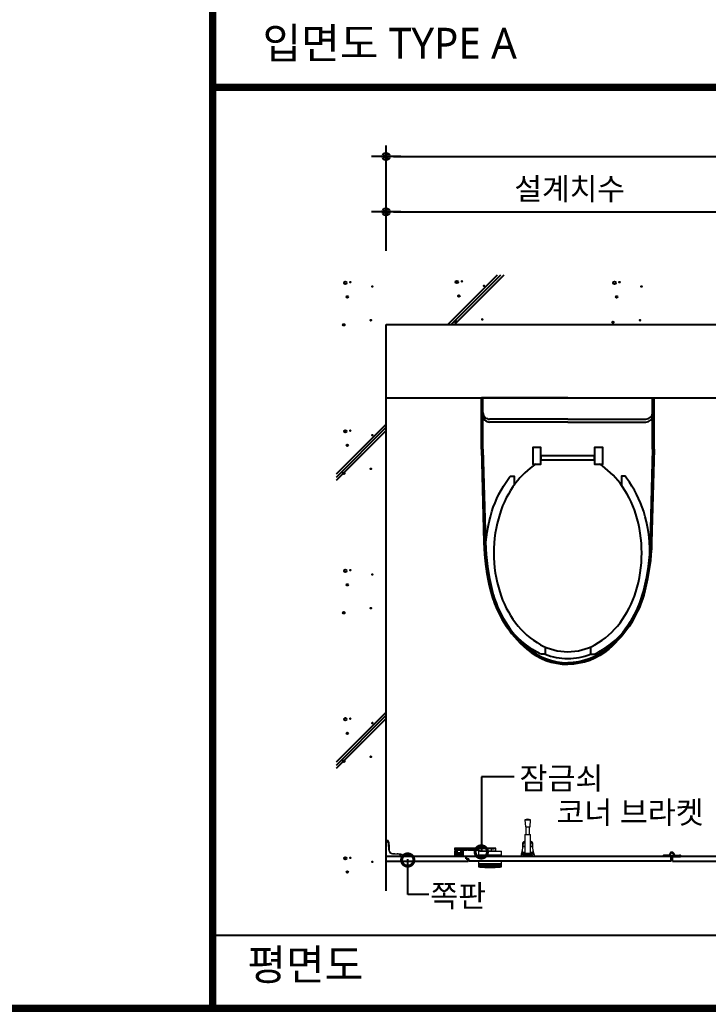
# Model space of a CAD drawing. Extents: x -256 to 8104, y -176 to 5714.
# Drawn here: x 2221 to 3159, y 2764 to 4116 of the extents above; entities that cross this region are included whole.
import ezdxf
from ezdxf.enums import TextEntityAlignment as Align

# ---------------------------------------------------------------- set-up
doc = ezdxf.new("R2010")
doc.units = 0
doc.header["$LTSCALE"] = 30
doc.layers.get('0').update_dxf_attribs({"linetype": 'CONTINUOUS'})
doc.layers.get('DEFPOINTS').update_dxf_attribs({"linetype": 'CONTINUOUS'})
for name, color, linetype in [('0_toilet', 6, 'CONTINUOUS'), ('DIM', 7, 'CONTINUOUS'), ('HAT', 8, 'CONTINUOUS'), ('TIT', 3, 'CONTINUOUS'), ('경첩', 4, 'CONTINUOUS'), ('문자', 3, 'CONTINUOUS'), ('부자재', 4, 'CONTINUOUS'), ('옷걸이', 4, 'CONTINUOUS'), ('잠금쇠(회전형)', 4, 'CONTINUOUS'), ('치수', 1, 'CONTINUOUS'), ('해치', 8, 'CONTINUOUS')]:
    doc.layers.add(name, color=color, linetype=linetype)
doc.styles.add('돋움', font='malgun.ttf')
doc.dimstyles.new('10', dxfattribs={"dimscale": 10, "dimtxt": 3, "dimasz": 1, "dimexe": 1.5, "dimexo": 2, "dimgap": 1, "dimtad": 1, "dimdec": 0, "dimlunit": 6, "dimtxsty": '돋움', "dimblk": 'DIMDOT', "dimcen": -1, "dimdle": 1.5, "dimclrt": 3, "dimazin": 3, "dimtfac": 1, "dimtdec": 0, "dimtix": 1, "dimtmove": 2, "dimatfit": 3, "dimldrblk": 'DIMDOT', "dimarcsym": 0})

# ---------------------------------------------------------------- blocks, each defined once
blk = doc.blocks.new('_DOTSMALL')
at = {"color": 0, "linetype": 'ByBlock', "const_width": 0.5}
blk.add_lwpolyline([(-0.0625, 0, 1), (0.0625, 0, 1)], format="xyb", close=True, dxfattribs=at)
blk = doc.blocks.new('A$C63EC304E')
at = {"layer": '치수', "color": 1, "xscale": 2.5, "yscale": 2.5, "zscale": 2.5, "rotation": 234.3098741996962}
blk.add_blockref('_DOTSMALL', (0.31, 0.31), dxfattribs=at)
blk = doc.blocks.new('A$C2BC9653E')
at = {"layer": '치수', "xscale": 0.3333333333333333, "yscale": 0.3333333333333333, "zscale": 0.3333333333333333}
blk.add_blockref('A$C63EC304E', (0, 0), dxfattribs=at)
blk = doc.blocks.new('A$C7FC71301')
at = {"layer": '치수', "rotation": 180}
blk.add_blockref('A$C2BC9653E', (0.208, 0.208), dxfattribs=at)
blk = doc.blocks.new('A$C4A20372B')
at = {"layer": '치수'}
blk.add_blockref('A$C7FC71301', (0, 0), dxfattribs=at)
blk = doc.blocks.new('A$C566469F5')
at = {"layer": '치수'}
blk.add_blockref('A$C4A20372B', (0, 0), dxfattribs=at)
blk = doc.blocks.new('A$C7E317CD4')
at = {"layer": '해치', "xscale": 2, "yscale": 2, "zscale": 2}
blk.add_blockref('A$C566469F5', (0, 0), dxfattribs=at)
blk = doc.blocks.new('A$C601D7F27')
at = {"layer": '치수'}
blk.add_blockref('A$C7E317CD4', (0, 0), dxfattribs=at)
blk = doc.blocks.new('A$C38802C08')
at = {"layer": '치수'}
blk.add_blockref('A$C601D7F27', (0, 0), dxfattribs=at)
blk = doc.blocks.new('DIMDOT')
at = {"linetype": 'Continuous'}
blk.add_line((-2, 0), (2, 0), dxfattribs=at)
for radius in [0.5, 0.25]:
    blk.add_circle((0, 0), radius, dxfattribs=at)
blk = doc.blocks.new('*D779')
at = {"layer": 'DEFPOINTS', "color": 0}
for p in [(88946.5, 2366.3), (87446.5, 2217.8), (88946.5, 2217.8)]:
    blk.add_point(p, dxfattribs=at)
at = {"layer": 'DIM', "color": 0, "lineweight": -2, "ltscale": 10}
for p, q in [((87446.5, 2237.8), (87446.5, 2381.3)), ((88946.5, 2237.8), (88946.5, 2381.3)), ((87456.5, 2366.3), (88936.5, 2366.3))]:
    blk.add_line(p, q, dxfattribs=at)
at = {"layer": 'DIM', "color": 0, "lineweight": -2, "xscale": 10, "yscale": 10, "zscale": 10, "rotation": 180}
blk.add_blockref('DIMDOT', (87446.5, 2366.3), dxfattribs=at)
at = {"layer": 'DIM', "color": 0, "lineweight": -2, "xscale": 10, "yscale": 10, "zscale": 10}
blk.add_blockref('DIMDOT', (88946.5, 2366.3), dxfattribs=at)
at = {"layer": 'DIM', "color": 3, "insert": (88196.5, 2395.9), "char_height": 30, "attachment_point": 5, "style": '돋움'}
blk.add_mtext('설계치수', dxfattribs=at)
blk = doc.blocks.new('*D781')
at = {"layer": 'DEFPOINTS', "color": 0}
for p in [(87946.5, 2290.9), (87446.5, 2217.8), (87946.5, 2217.8)]:
    blk.add_point(p, dxfattribs=at)
at = {"layer": 'DIM', "color": 0, "lineweight": -2, "ltscale": 10}
for p, q in [((87446.5, 2237.8), (87446.5, 2305.9)), ((87946.5, 2237.8), (87946.5, 2305.9)), ((87456.5, 2290.9), (87936.5, 2290.9))]:
    blk.add_line(p, q, dxfattribs=at)
at = {"layer": 'DIM', "color": 0, "lineweight": -2, "xscale": 10, "yscale": 10, "zscale": 10, "rotation": 180}
blk.add_blockref('DIMDOT', (87446.5, 2290.9), dxfattribs=at)
at = {"layer": 'DIM', "color": 0, "lineweight": -2, "xscale": 10, "yscale": 10, "zscale": 10}
blk.add_blockref('DIMDOT', (87946.5, 2290.9), dxfattribs=at)
at = {"layer": 'DIM', "color": 3, "insert": (87696.5, 2320.6), "char_height": 30, "attachment_point": 5, "style": '돋움'}
blk.add_mtext('설계치수', dxfattribs=at)
blk = doc.blocks.new('A$C10E41893')
at = {"layer": '부자재'}
for p, q in [((6.5, 0), (6.5, 196)), ((123.3, 196), (6.5, 196)), ((123.3, 192.5), (6.5, 192.5)), ((54.8, 0), (54.8, 177.5)), ((61.4, 0), (61.4, 177.5)), ((6.5, 0), (6.5, -196)), ((54.8, 0), (54.8, -177.5)), ((61.4, 0), (61.4, -177.5)), ((123.3, -192.5), (6.5, -192.5)), ((123.3, -196), (6.5, -196))]:
    blk.add_line(p, q, dxfattribs=at)
for points in [[(122.7, 196, -0.012538), (123.3, 196), (334.6, 190.3, -0.055395), (444.7, 175.1, -0.154276), (576.9, 93.3, -0.179504), (611.5, 0, -0.179504)], [(122.8, 192.5, -0.012538), (123.2, 192.5), (334.5, 186.8, -0.055395), (443.8, 171.7, -0.154276), (574.3, 91, -0.179504), (608, 0, -0.179504)], [(572, 51.4), (588.8, 51.4), (588.8, 59.6, 0.021185), (583.3, 70.7, 0.106084), (528.4, 133.7, 0.085733), (452.6, 172.4, 0.075373), (358.7, 186.6, 0.075373), (264.8, 172.4, 0.085733), (189, 133.7, 0.007337), (184.4, 130.1), (184.4, 122), (204.7, 122)], [(156.7, -72, 0.089162), (200.2, -118.7, 0.085733), (270.3, -154.5, 0.075373), (358.7, -167.9, 0.075373), (447.1, -154.5, 0.085733), (517.2, -118.7, 0.106084), (567, -61.6, 0.126931), (582.8, 0, 0.126931), (567, 61.6, 0.106084), (517.2, 118.7, 0.085733), (447.1, 154.5, 0.075373), (358.7, 167.9, 0.075373), (270.3, 154.5, 0.085733), (200.2, 118.7, 0.089162), (156.7, 72)], [(588.8, -51.4, 0.090214), (598.2, 0, 0.090214), (588.8, 51.4, 0.106084)], [(122.7, -196, 0.012538), (123.3, -196), (334.6, -190.3, 0.055395), (444.7, -175.1, 0.154276), (576.9, -93.3, 0.179504), (611.5, 0, 0.179504)], [(122.8, -192.5, 0.012538), (123.2, -192.5), (334.5, -186.8, 0.055395), (443.8, -171.7, 0.154276), (574.3, -91, 0.179504), (608, 0, 0.179504)], [(572, -51.4), (588.8, -51.4), (588.8, -59.6, -0.021185), (583.3, -70.7, -0.106084), (528.4, -133.7, -0.085733), (452.6, -172.4, -0.075373), (358.7, -186.6, -0.075373), (264.8, -172.4, -0.085733), (189, -133.7, -0.007337), (184.4, -130.1), (184.4, -122), (204.7, -122)]]:
    blk.add_lwpolyline(points, format="xyb", dxfattribs=at)
blk.add_lwpolyline([(138, -60.8), (119.3, -60.8), (119.3, -79.5), (156.7, -79.5), (156.7, -60.8), (138, -60.8), (147.3, -60.8), (147.3, 60.8), (138, 60.8), (156.7, 60.8), (156.7, 79.5), (119.3, 79.5), (119.3, 60.8), (138, 60.8), (138, -60.8), (119.3, -60.8)], dxfattribs=at)
for centre, start, end in [((39.8, 177.5), 0, 90), ((46.4, 177.5), 0, 90), ((39.8, -177.5), 270, 0), ((46.4, -177.5), 270, 0)]:
    blk.add_arc(centre, 15, start, end, dxfattribs=at)
blk = doc.blocks.new('EDGE_29', base_point=(84726.3, -1563.7))
for p, q in [((87446.5, 1365.6), (87446.5, 2137.4)), ((87446.5, 2137.4), (88946.5, 2137.4)), ((87446.5, 2037.4), (88946.5, 2037.4))]:
    blk.add_line(p, q)
at = {"color": 8}
blk.add_line((87210.4, 1305.6), (89173, 1305.6), dxfattribs=at)
at = {"color": 8, "const_width": 10}
for points in [[(87210.4, 1205.6), (87210.4, 3974.7)], [(87210.4, 2460.5), (90558.3, 2460.5)], [(84773.7, 1205.6), (90558.3, 1205.6)]]:
    blk.add_lwpolyline(points, dxfattribs=at)
at = {"layer": '0_toilet'}
for p, q in [((87555.4, 1412.4), (87446.5, 1412.4)), ((87446.5, 1406.4), (87558.4, 1406.4)), ((87555.4, 1409.4), (87555.4, 1412.4)), ((87555.4, 1409.4), (87559.1, 1409.4)), ((87835, 1412.4), (87556.1, 1412.4)), ((87556.1, 1409.4), (87556.1, 1412.4)), ((87558.4, 1406.4), (87558.4, 1409.4)), ((87559.1, 1406.4), (87559.1, 1409.4)), ((87835, 1406.4), (87559.1, 1406.4)), ((87835, 1406.4), (87835, 1412.4)), ((88060.4, 1412.4), (87836.5, 1412.4)), ((87836.5, 1406.4), (87836.5, 1412.4)), ((87836.5, 1406.4), (88063.4, 1406.4))]:
    blk.add_line(p, q, dxfattribs=at)
at = {"layer": '경첩', "color": 4, "linetype": 'Continuous', "lineweight": 15}
for p, q in [((87446.5, 1434.9), (87447.7, 1434.9)), ((87446.5, 1434.6), (87446.5, 1434.9)), ((87446.5, 1432.5), (87446.5, 1434.6)), ((87447.7, 1434.6), (87446.5, 1434.6)), ((87447.7, 1434.6), (87447.7, 1434.9)), ((87447.8, 1432.5), (87446.5, 1432.5)), ((87446.5, 1432.4), (87447.8, 1432.4)), ((87446.5, 1432.1), (87446.5, 1432.4)), ((87447.8, 1432.1), (87446.5, 1432.1)), ((87446.5, 1432.1), (87446.5, 1413.9)), ((87447.8, 1432.4), (87447.8, 1432.5)), ((87447.8, 1432.4), (87447.8, 1432.1)), ((87449.8, 1431.2), (87449.8, 1432.6)), ((87450.3, 1421.1), (87449.9, 1430.1)), ((87450, 1432.6), (87450.1, 1430.1)), ((87450.2, 1432.1), (87450, 1432)), ((87450.3, 1431.5), (87450.1, 1431.3)), ((87450.1, 1430.1), (87450.5, 1421.2)), ((87450.4, 1428.8), (87450.2, 1428.6)), ((87450.5, 1428.2), (87450.2, 1427.9)), ((87450.5, 1427.8), (87450.2, 1427.6)), ((87450.3, 1431.5), (87450.4, 1428.8)), ((87450.5, 1427.2), (87450.3, 1426.9)), ((87450.5, 1426.8), (87450.3, 1426.6)), ((87450.7, 1423.9), (87450.4, 1423.7)), ((87450.7, 1423.9), (87450.4, 1423.7)), ((87450.7, 1423.5), (87450.4, 1423.3)), ((87450.5, 1427.8), (87450.5, 1427.2)), ((87450.5, 1426.8), (87450.7, 1423.9)), ((87450.7, 1423.3), (87450.5, 1423)), ((87450.7, 1422.4), (87450.5, 1422.1)), ((87450.7, 1422.3), (87450.5, 1422)), ((87450.8, 1421.9), (87450.5, 1421.7)), ((87450.8, 1421.8), (87450.5, 1421.6)), ((87450.8, 1420.9), (87450.6, 1420.7)), ((87450.8, 1420.7), (87450.6, 1420.5)), ((87450.7, 1423.9), (87450.7, 1423.5)), ((87450.7, 1423.3), (87450.7, 1422.4)), ((87450.7, 1422.4), (87450.7, 1422.3)), ((87450.7, 1422.3), (87450.8, 1421.9)), ((87450.7, 1420.1), (87450.9, 1420.3)), ((87450.9, 1420.3), (87450.7, 1420.1)), ((87450.8, 1421.9), (87450.8, 1421.8)), ((87450.8, 1421.8), (87450.8, 1421.2)), ((87451.1, 1419.8), (87450.9, 1419.6)), ((87448, 1412.4), (87466.3, 1412.4)), ((87451.2, 1419.4), (87451, 1419.2)), ((87451.4, 1419.2), (87451.2, 1419)), ((87451.6, 1418.7), (87451.4, 1418.5)), ((87451.8, 1418.5), (87451.6, 1418.3)), ((87452.9, 1417.5), (87452.7, 1417.3)), ((87453.1, 1417.3), (87452.9, 1417.2)), ((87453.5, 1417.1), (87453.3, 1416.9)), ((87453.8, 1417), (87453.6, 1416.8)), ((87454.3, 1416.8), (87454.1, 1416.6)), ((87455.3, 1416.7), (87455.6, 1416.6)), ((87455.6, 1416.6), (87455.3, 1416.4)), ((87455.3, 1416.4), (87464.3, 1416)), ((87464.3, 1415.7), (87455.3, 1416.2)), ((87455.6, 1416.6), (87456.9, 1416.6)), ((87456.9, 1416.6), (87456.7, 1416.3)), ((87457.6, 1416.5), (87457.3, 1416.3)), ((87457.9, 1416.5), (87457.7, 1416.3)), ((87458.6, 1416.5), (87458.4, 1416.3)), ((87458.6, 1416.5), (87461.3, 1416.4)), ((87461.3, 1416.4), (87461.1, 1416.1)), ((87462, 1416.3), (87461.7, 1416.1)), ((87462.3, 1416.3), (87462.1, 1416.1)), ((87463, 1416.3), (87462.7, 1416.1)), ((87463, 1416.3), (87466.2, 1416.1)), ((87464.3, 1416), (87466.8, 1415.9)), ((87466.8, 1415.6), (87465.3, 1415.7)), ((87466.3, 1416.1), (87466.1, 1415.9)), ((87466.3, 1416.1), (87466.2, 1416.1)), ((87466.3, 1412.4), (87466.3, 1413.6)), ((87466.5, 1413.6), (87466.3, 1413.6)), ((87466.5, 1412.4), (87466.3, 1412.4)), ((87466.6, 1413.6), (87466.5, 1413.6)), ((87466.5, 1413.6), (87466.5, 1412.4)), ((87466.6, 1412.4), (87466.6, 1413.6)), ((87468.8, 1412.4), (87466.6, 1412.4)), ((87468.8, 1412.4), (87468.8, 1413.5)), ((87468.8, 1413.5), (87469, 1413.5)), ((87469, 1412.4), (87468.8, 1412.4)), ((87469, 1413.5), (87469, 1412.4))]:
    blk.add_line(p, q, dxfattribs=at)
at = {"layer": '경첩', "color": 4, "linetype": 'Continuous', "lineweight": 15, "flags": 128}
for points in [[(87449.8, 1432.6), (87449.8, 1432.6), (87449.9, 1432.6), (87449.9, 1432.6), (87449.9, 1432.6), (87450, 1432.6), (87450, 1432.6), (87450, 1432.6), (87450, 1432.6)], [(87450.1, 1430.1), (87450.1, 1430.1), (87450.1, 1430.1), (87450.1, 1430.1), (87450.1, 1430.1), (87450, 1430.1), (87450, 1430.1), (87449.9, 1430.1), (87449.9, 1430.1)], [(87450.3, 1432.1), (87450.3, 1432.1), (87450.2, 1432.1), (87450.2, 1432.1), (87450.2, 1432.1), (87450.2, 1432.1), (87450.2, 1432.1), (87450.2, 1432.1), (87450.2, 1432.1)], [(87450.3, 1432.1), (87450.3, 1431.9), (87450.3, 1431.8), (87450.3, 1431.7), (87450.3, 1431.5)], [(87450.5, 1421.2), (87450.5, 1421.2), (87450.5, 1421.2), (87450.5, 1421.2), (87450.5, 1421.2), (87450.4, 1421.2), (87450.4, 1421.2), (87450.3, 1421.2), (87450.3, 1421.1)], [(87450.4, 1428.8), (87450.4, 1428.7), (87450.4, 1428.6), (87450.5, 1428.5), (87450.5, 1428.4), (87450.5, 1428.3), (87450.5, 1428.2), (87450.5, 1428.2), (87450.5, 1428.2)], [(87450.7, 1423.9), (87450.7, 1423.9), (87450.7, 1423.9)], [(87450.7, 1423.5), (87450.7, 1423.4), (87450.7, 1423.4), (87450.7, 1423.3)], [(87450.8, 1420.9), (87450.8, 1420.7), (87450.8, 1420.7)], [(87450.9, 1420.3), (87450.9, 1420.3), (87450.9, 1420.3)], [(87455.3, 1416.4), (87455.3, 1416.4), (87455.3, 1416.4), (87455.3, 1416.4), (87455.3, 1416.3), (87455.3, 1416.3), (87455.3, 1416.2), (87455.3, 1416.2), (87455.3, 1416.2)], [(87456.9, 1416.6), (87457, 1416.6), (87457.2, 1416.6), (87457.3, 1416.6), (87457.4, 1416.6), (87457.5, 1416.6), (87457.5, 1416.5), (87457.6, 1416.5), (87457.6, 1416.5)], [(87457.9, 1416.5), (87457.9, 1416.5), (87458, 1416.5), (87458, 1416.5), (87458.1, 1416.5), (87458.2, 1416.5), (87458.3, 1416.5), (87458.5, 1416.5), (87458.6, 1416.5)], [(87461.3, 1416.4), (87461.4, 1416.4), (87461.5, 1416.4), (87461.6, 1416.4), (87461.7, 1416.3), (87461.8, 1416.3), (87461.9, 1416.3), (87461.9, 1416.3), (87462, 1416.3), (87462, 1416.3)], [(87462.3, 1416.3), (87462.3, 1416.3), (87462.4, 1416.3), (87462.4, 1416.3), (87462.5, 1416.3), (87462.6, 1416.3), (87462.7, 1416.3), (87462.9, 1416.3), (87463, 1416.3)], [(87464.3, 1416), (87464.3, 1416), (87464.3, 1416), (87464.3, 1415.9), (87464.3, 1415.9), (87464.3, 1415.9), (87464.3, 1415.8), (87464.3, 1415.8), (87464.3, 1415.7)], [(87466.8, 1415.6), (87466.8, 1415.7), (87466.8, 1415.7), (87466.8, 1415.8), (87466.8, 1415.8), (87466.8, 1415.8), (87466.8, 1415.8), (87466.8, 1415.9), (87466.8, 1415.9)]]:
    blk.add_lwpolyline(points, dxfattribs=at)
at = {"layer": '경첩', "color": 4, "linetype": 'Continuous', "lineweight": 15}
for centre, radius, start, end in [((87447.7, 1432.5), 2.35, 2.6983, 90), ((87447.7, 1432.5), 2.1, 2.6983, 90), ((87447.8, 1430), 2.35, 2.6983, 90), ((87447.8, 1430), 2.1, 2.6983, 90), ((87455.5, 1421.4), 5.25, 182.6983, 267.3017), ((87455.5, 1421.4), 5, 182.6983, 267.3017), ((87455.5, 1421.4), 4.75, 182.6983, 185.9088), ((87455.5, 1421.4), 4.75, 188.6056, 193.1623), ((87455.5, 1421.4), 4.75, 193.2431, 199.766), ((87455.5, 1421.4), 4.75, 199.766, 204.9948), ((87448, 1413.9), 1.5, 180, 270), ((87455.5, 1421.4), 4.75, 208.1736, 214.3849), ((87455.5, 1421.4), 4.75, 214.3855, 217.4388), ((87455.5, 1421.4), 4.75, 217.4392, 235.6151), ((87455.5, 1421.4), 4.75, 235.6142, 238.7009), ((87455.5, 1421.4), 4.75, 238.7002, 245.0052), ((87455.5, 1421.4), 4.75, 248.2494, 255.0002), ((87455.5, 1421.4), 4.75, 255, 267.3017), ((87464.2, 1413.6), 2.35, 0, 87.3017), ((87464.2, 1413.6), 2.1, 0, 87.3017), ((87466.7, 1413.5), 2.35, 0, 87.3017), ((87466.7, 1413.5), 2.1, 0, 87.3017)]:
    blk.add_arc(centre, radius, start, end, dxfattribs=at)
at = {"layer": '부자재'}
for p, q in [((87824.3, 1413.3), (87824.3, 1412.4)), ((87835, 1412.4), (87824.3, 1412.4)), ((87832.1, 1414.5), (87824.9, 1414)), ((87825.6, 1413.5), (87825.6, 1412.4)), ((87835.8, 1412.9), (87835.8, 1412.1)), ((87836, 1412.1), (87835.8, 1412.1)), ((87836, 1412.9), (87836, 1412.1)), ((87836.5, 1412.4), (87847.5, 1412.4)), ((87836.5, 1412.4), (87836.5, 1412.4)), ((87838.8, 1414.5), (87846.9, 1414)), ((87846.2, 1413.5), (87846.2, 1412.4)), ((87847.5, 1413.3), (87847.5, 1412.4))]:
    blk.add_line(p, q, dxfattribs=at)
at = {"layer": '부자재', "color": 1}
blk.add_circle((87835.9, 1415.6), 2.34, dxfattribs=at)
at = {"layer": '부자재'}
for centre, radius, start, end in [((87825, 1413.3), 0.7, 101.7765, 181.6712), ((87826.4, 1413.2), 0.884, 113.4077, 164.5497), ((87832, 1415.8), 1.29, 272.9231, 352.4724), ((87835.9, 1415.6), 2.62, 270, 180), ((87836.3, 1411.3), 1.65, 102.5267, 141.5475), ((87835.6, 1411.3), 1.65, 43.1003, 77.4733), ((87836, 1415.2), 2.86, 280.084, 345.9792), ((87839.8, 1415.8), 1.29, 187.5276, 267.0769), ((87845.4, 1413.2), 0.884, 15.4503, 67.3004), ((87846.8, 1413.3), 0.7, 358.3288, 78.2235)]:
    blk.add_arc(centre, radius, start, end, dxfattribs=at)
at = {"layer": '옷걸이', "lineweight": 15}
for p, q in [((87635.4, 1462.7), (87636.2, 1453.2)), ((87635.4, 1462.7), (87643.4, 1462.7)), ((87642.7, 1453.2), (87643.4, 1462.7)), ((87636.2, 1453.2), (87642.7, 1453.2)), ((87636.9, 1453.2), (87636.9, 1442.4)), ((87641.9, 1442.4), (87641.9, 1453.2)), ((87635.7, 1442.1), (87635.5, 1416.9)), ((87635.6, 1433), (87635.5, 1433)), ((87635.5, 1433), (87635.5, 1432.9)), ((87643.2, 1442.1), (87635.7, 1442.1)), ((87635.9, 1442.4), (87639.4, 1442.4)), ((87639.4, 1442.4), (87642.9, 1442.4)), ((87643.4, 1416.9), (87643.2, 1442.1)), ((87643.4, 1433), (87643.3, 1433)), ((87643.4, 1433), (87643.4, 1432.9)), ((87635.5, 1425.9), (87633.1, 1425.9)), ((87633.2, 1426.7), (87635.5, 1426.7)), ((87635.6, 1432.9), (87635.5, 1432.9)), ((87635.5, 1431.4), (87635.5, 1431)), ((87635.5, 1431.4), (87635.6, 1431.4)), ((87635.6, 1431), (87635.5, 1431)), ((87643.4, 1432.9), (87643.3, 1432.9)), ((87643.3, 1431.4), (87643.3, 1431)), ((87643.3, 1431.4), (87643.3, 1431.4)), ((87643.3, 1431), (87643.3, 1431)), ((87643.3, 1426.7), (87645.7, 1426.7)), ((87645.8, 1425.9), (87643.3, 1425.9)), ((87629.9, 1412.4), (87630.8, 1414.9)), ((87632.3, 1412.4), (87629.9, 1412.4)), ((87630.8, 1414.9), (87630.8, 1415)), ((87630.8, 1414.9), (87630.8, 1414.9)), ((87631.8, 1415.7), (87631.6, 1415.7)), ((87633.2, 1417.8), (87631.7, 1417.8)), ((87633.2, 1417.8), (87631.7, 1417.8)), ((87631.7, 1415.6), (87631.7, 1415.6)), ((87647.1, 1415.6), (87631.7, 1415.6)), ((87633.1, 1414.9), (87632.3, 1412.4)), ((87646.6, 1412.4), (87632.3, 1412.4)), ((87633.1, 1417.2), (87633.2, 1417.8)), ((87633.1, 1414.9), (87633.1, 1415.6)), ((87633.1, 1415.6), (87645.7, 1415.6)), ((87645.7, 1414.9), (87633.1, 1414.9)), ((87644.2, 1416.9), (87634.7, 1416.9)), ((87647.1, 1417.8), (87645.7, 1417.8)), ((87645.7, 1417.8), (87645.7, 1417.2)), ((87647.1, 1417.8), (87645.7, 1417.8)), ((87645.7, 1414.9), (87645.7, 1415.6)), ((87646.6, 1412.4), (87645.7, 1414.9)), ((87648.9, 1412.4), (87646.6, 1412.4)), ((87647.2, 1415.7), (87647.1, 1415.7)), ((87647.1, 1415.6), (87647.1, 1415.6)), ((87647.3, 1415.7), (87647.2, 1415.7)), ((87648.1, 1415), (87648.1, 1414.9)), ((87648.1, 1414.9), (87648.9, 1412.4)), ((87648.1, 1414.9), (87648.1, 1414.9))]:
    blk.add_line(p, q, dxfattribs=at)
at = {"layer": '옷걸이', "lineweight": 15, "flags": 128}
for points in [[(87635.5, 1433), (87635.4, 1433), (87635.1, 1433), (87634.8, 1432.9), (87634.5, 1432.9), (87634.2, 1432.8), (87633.9, 1432.6), (87633.7, 1432.5), (87633.4, 1432.3), (87633.3, 1432.1), (87633.1, 1431.9), (87633, 1431.6), (87633, 1431.4), (87633, 1431.4)], [(87645.9, 1431.3), (87645.9, 1431.3), (87645.8, 1431.5), (87645.8, 1431.8), (87645.7, 1432), (87645.5, 1432.2), (87645.3, 1432.4), (87645.1, 1432.5), (87644.9, 1432.7), (87644.6, 1432.8), (87644.3, 1432.9), (87643.9, 1433), (87643.6, 1433), (87643.4, 1433)], [(87632.8, 1425.9), (87632.8, 1425.9), (87632.9, 1425.9), (87632.9, 1425.9), (87632.9, 1425.9), (87633, 1425.9), (87633, 1425.9), (87633, 1425.9), (87633.1, 1425.9)], [(87635.5, 1432.9), (87635.1, 1432.9), (87634.7, 1432.8), (87634.3, 1432.7), (87633.9, 1432.6), (87633.6, 1432.4), (87633.4, 1432.2), (87633.2, 1431.9), (87633.1, 1431.7), (87633, 1431.3), (87633, 1431.3)], [(87633, 1429.8), (87633, 1430.1), (87633.2, 1430.3), (87633.3, 1430.6), (87633.6, 1430.8), (87633.9, 1431), (87634.2, 1431.1), (87634.6, 1431.3), (87635, 1431.3), (87635.5, 1431.4)], [(87635.5, 1431), (87635, 1431), (87634.7, 1430.9), (87634.3, 1430.8), (87634, 1430.7), (87633.8, 1430.5), (87633.5, 1430.3), (87633.4, 1430.1), (87633.3, 1429.8), (87633.3, 1429.6)], [(87643.3, 1431.4), (87643.8, 1431.4), (87644.2, 1431.3), (87644.6, 1431.2), (87644.9, 1431), (87645.2, 1430.8), (87645.5, 1430.6), (87645.7, 1430.4), (87645.8, 1430.1), (87645.8, 1429.8)], [(87645.6, 1429.6), (87645.5, 1429.9), (87645.4, 1430.1), (87645.3, 1430.4), (87645, 1430.5), (87644.8, 1430.7), (87644.4, 1430.9), (87644.1, 1431), (87643.7, 1431), (87643.3, 1431)], [(87645.9, 1431.3), (87645.8, 1431.6), (87645.7, 1431.8), (87645.6, 1432.1), (87645.3, 1432.3), (87645, 1432.5), (87644.7, 1432.7), (87644.3, 1432.8), (87643.9, 1432.9), (87643.4, 1432.9), (87643.4, 1432.9)], [(87646, 1425.9), (87646, 1425.9), (87646, 1425.9), (87646, 1425.9), (87645.9, 1425.9), (87645.9, 1425.9), (87645.9, 1425.9), (87645.8, 1425.9), (87645.8, 1425.9)], [(87631.5, 1417.6), (87631.5, 1417.6), (87631.5, 1417.6)], [(87631.7, 1415.7), (87631.6, 1415.7), (87631.6, 1415.7)], [(87631.7, 1417.8), (87631.7, 1417.8), (87631.7, 1417.8)], [(87631.8, 1415.7), (87631.7, 1415.7), (87631.7, 1415.6)], [(87631.7, 1415.7), (87631.7, 1415.7), (87631.8, 1415.7)], [(87633.9, 1415.7), (87633.5, 1415.7), (87633.3, 1415.7), (87633.2, 1415.7), (87633.3, 1415.8), (87633.6, 1415.8), (87633.7, 1415.8)], [(87635.5, 1418.2), (87634.9, 1418.1), (87633.6, 1418.1)], [(87645.3, 1418.1), (87643.7, 1418.2), (87643.4, 1418.2)], [(87645.2, 1415.8), (87645.4, 1415.8), (87645.6, 1415.8), (87645.6, 1415.7), (87645.5, 1415.7), (87645.1, 1415.7), (87644.7, 1415.7)], [(87647.1, 1415.6), (87647.1, 1415.7), (87647.1, 1415.7)], [(87647.2, 1415.7), (87647.1, 1415.7), (87647.1, 1415.7)]]:
    blk.add_lwpolyline(points, dxfattribs=at)
at = {"layer": '옷걸이', "lineweight": 15}
for centre, radius, start, end in [((87639.4, 1452.4), 11, 68.7607, 111.2393), ((87635.9, 1442.1), 0.25, 90, 179.5), ((87642.9, 1442.1), 0.25, 0.5, 90), ((87580.2, 1430.1), 52.8, 346.2317, 355.4136), ((87580.2, 1430.1), 53, 346.5097, 355.4136), ((87580.2, 1430.1), 52.8, 355.4136, 356.451), ((87580.2, 1430.1), 52.8, 356.4511, 359.6096), ((87633.1, 1426.9), 0.23, 185.4574, 275.1888), ((87580.2, 1430.1), 52.8, 359.6096, 1.2369), ((87633.2, 1429.8), 0.227, 188.2087, 276.392), ((87599.2, 1429.3), 34.1, 354.2736, 355.5668), ((87580.2, 1430), 53, 356.4511, 359.6096), ((87580.2, 1431.8), 55.3, 359.6189, 1.2073), ((87698.6, 1431.8), 55.3, 178.7927, 180.3811), ((87645.6, 1429.8), 0.227, 263.608, 351.7913), ((87698.6, 1430), 53, 180.3904, 183.5489), ((87645.7, 1426.9), 0.23, 264.8112, 354.5426), ((87679.7, 1429.3), 34.1, 184.4333, 185.7264), ((87698.6, 1430.1), 52.8, 178.7631, 180.3904), ((87698.6, 1430.1), 52.8, 180.3904, 183.5489), ((87698.6, 1430.1), 53, 184.5864, 193.4903), ((87698.6, 1430.1), 52.8, 183.5489, 184.5865), ((87698.6, 1430.1), 52.8, 184.5864, 193.7683), ((87581.5, 1429.8), 51.5, 343.2376, 346.2577), ((87631.9, 1414.6), 1.17, 101.397, 160.6752), ((87631.7, 1414.6), 1, 89.9937, 161.8081), ((87581.9, 1430), 51.3, 343.5226, 346.2377), ((87631.7, 1417.5), 0.25, 90.2728, 166.2395), ((87631.7, 1417.5), 0.247, 89.2585, 165.9158), ((87631.3, 1417.5), 1.81, 282.0607, 352.5143), ((87631.2, 1417.9), 2.24, 284.8265, 3.5932), ((87633.5, 1417.7), 0.376, 79.9393, 150.5456), ((87633.4, 1417.8), 0.248, 89.5881, 179.723), ((87633.6, 1417.8), 0.307, 84.7786, 118.9817), ((87633.3, 1417.2), 1.43, 284.1057, 346.9245), ((87639.6, 1816.8), 401.1, 269.1968, 270.7316), ((87645.6, 1417.2), 1.44, 193.1186, 255.9655), ((87645.3, 1417.7), 0.4, 32.0092, 97.8083), ((87645.3, 1417.8), 0.271, 58.6344, 97.6053), ((87647.7, 1417.9), 2.24, 176.3909, 255.1894), ((87645.4, 1417.8), 0.248, 0.277, 90.4119), ((87647.5, 1417.5), 1.8, 186.7864, 258.2605), ((87647.1, 1417.5), 0.25, 13.7617, 89.4531), ((87647.1, 1417.5), 0.247, 14.0842, 90.7415), ((87696.8, 1429.9), 51.2, 193.7584, 196.469), ((87647.1, 1414.6), 1, 18.1919, 90.0063), ((87647, 1414.6), 1.16, 19.2937, 79.3942), ((87697.6, 1429.9), 51.7, 193.7493, 196.7564)]:
    blk.add_arc(centre, radius, start, end, dxfattribs=at)
at = {"layer": '잠금쇠(회전형)', "linetype": 'Continuous', "lineweight": 15}
for p, q in [((87539.6, 1423.5), (87539.6, 1421)), ((87539.6, 1421), (87542.9, 1421)), ((87542, 1424), (87540.1, 1424)), ((87540.1, 1419.9), (87540.5, 1419.9)), ((87540.5, 1419.4), (87540.5, 1419.9)), ((87540.5, 1419.9), (87542.4, 1419.9)), ((87542.4, 1419.4), (87542.4, 1419.9)), ((87542.4, 1419.9), (87543.4, 1419.9)), ((87542.9, 1421), (87542.9, 1421)), ((87543.4, 1420.5), (87543.4, 1417.6)), ((87568.4, 1423.8), (87545.9, 1423.8)), ((87568.4, 1423.8), (87545.9, 1423.8)), ((87545.9, 1423.8), (87545.9, 1423.8)), ((87545.9, 1423.5), (87589.9, 1423.5)), ((87545.9, 1423), (87545.9, 1423.5)), ((87545.9, 1423), (87545.9, 1421.5)), ((87589.9, 1423), (87545.9, 1423)), ((87572.3, 1421.5), (87545.9, 1421.5)), ((87548.4, 1417.6), (87548.4, 1420.5)), ((87548.4, 1419.9), (87549.4, 1419.9)), ((87548.9, 1421), (87556.2, 1421)), ((87549.4, 1419.9), (87549.4, 1419.4)), ((87549.4, 1419.9), (87551.3, 1419.9)), ((87551.3, 1419.9), (87551.3, 1419.4)), ((87551.3, 1419.9), (87551.6, 1419.9)), ((87558.1, 1421), (87571.1, 1421)), ((87568.4, 1423.8), (87568.4, 1423.8)), ((87571.1, 1421), (87571.1, 1421)), ((87595.6, 1424), (87572.3, 1424)), ((87574, 1420), (87573.9, 1420.2)), ((87603.6, 1419.5), (87574.1, 1419.5)), ((87574.7, 1420), (87574.7, 1420.5)), ((87574.7, 1420.5), (87589.9, 1420.5)), ((87574.7, 1420), (87603.1, 1420)), ((87589.9, 1423.5), (87589.9, 1423)), ((87589.9, 1420.5), (87589.9, 1423)), ((87589.9, 1420), (87589.9, 1420.5)), ((87589.9, 1420.5), (87596.1, 1420.5)), ((87596.1, 1420.5), (87596.1, 1423.5)), ((87603.6, 1414.5), (87603.6, 1419.5)), ((87539.6, 1419.4), (87539.6, 1412.4)), ((87540, 1419.4), (87539.6, 1419.4)), ((87539.6, 1412.4), (87552.1, 1412.4)), ((87540, 1414.4), (87540, 1419.4)), ((87540, 1419.4), (87540.5, 1419.4)), ((87551.7, 1414.4), (87540, 1414.4)), ((87540.5, 1419.4), (87540.5, 1414.8)), ((87542.4, 1419.4), (87540.5, 1419.4)), ((87540.5, 1414.8), (87540.6, 1414.9)), ((87540.6, 1418.9), (87542.4, 1418.9)), ((87540.6, 1414.9), (87540.6, 1418.9)), ((87541.1, 1418.4), (87540.6, 1418.9)), ((87540.6, 1414.9), (87540.7, 1414.9)), ((87540.7, 1414.9), (87551.1, 1414.9)), ((87541.1, 1418.4), (87541.1, 1414.9)), ((87542.4, 1418.4), (87541.1, 1418.4)), ((87541.6, 1417.4), (87541.6, 1415.9)), ((87548.8, 1417.4), (87541.6, 1417.4)), ((87541.6, 1415.9), (87548.8, 1415.9)), ((87541.9, 1417.6), (87548.6, 1417.6)), ((87548.6, 1415.6), (87541.9, 1415.6)), ((87542.4, 1418.9), (87542.4, 1419.4)), ((87542.9, 1419.4), (87542.4, 1419.4)), ((87542.4, 1418.9), (87542.4, 1418.4)), ((87542.4, 1418.9), (87542.9, 1418.9)), ((87543.4, 1418.4), (87542.4, 1418.4)), ((87542.9, 1419.4), (87542.9, 1418.9)), ((87543.4, 1419.4), (87542.9, 1419.4)), ((87542.9, 1418.9), (87543.4, 1418.9)), ((87548.9, 1419.4), (87548.4, 1419.4)), ((87548.4, 1418.9), (87548.9, 1418.9)), ((87549.4, 1418.4), (87548.4, 1418.4)), ((87548.6, 1417.6), (87549.9, 1417.6)), ((87549.9, 1415.6), (87548.6, 1415.6)), ((87550.1, 1417.4), (87548.8, 1417.4)), ((87548.8, 1415.9), (87550.1, 1415.9)), ((87549.4, 1419.4), (87548.9, 1419.4)), ((87548.9, 1418.9), (87548.9, 1419.4)), ((87548.9, 1418.9), (87549.4, 1418.9)), ((87551.3, 1419.4), (87549.4, 1419.4)), ((87549.4, 1419.4), (87549.4, 1418.9)), ((87549.4, 1418.9), (87551.1, 1418.9)), ((87549.4, 1418.9), (87549.4, 1418.4)), ((87550.6, 1418.4), (87549.4, 1418.4)), ((87550.1, 1415.9), (87550.1, 1417.4)), ((87551.1, 1418.9), (87550.6, 1418.4)), ((87550.6, 1414.9), (87550.6, 1418.4)), ((87551.1, 1418.9), (87551.1, 1414.9)), ((87551.1, 1414.9), (87551.1, 1414.9)), ((87551.1, 1414.9), (87551.3, 1414.8)), ((87551.3, 1414.8), (87551.3, 1419.4)), ((87551.3, 1419.4), (87551.7, 1419.4)), ((87551.7, 1419.4), (87551.7, 1414.4)), ((87552.1, 1419.4), (87551.7, 1419.4)), ((87552.1, 1412.4), (87552.1, 1419.4)), ((87572.6, 1419.4), (87572.6, 1414.5)), ((87603.6, 1414.5), (87572.6, 1414.5)), ((87572.6, 1414.4), (87572.6, 1412.6)), ((87572.6, 1414.4), (87603.6, 1414.4)), ((87572.6, 1412.6), (87603.6, 1412.6)), ((87603.4, 1412.4), (87572.9, 1412.4)), ((87603.2, 1406.3), (87573.1, 1406.3)), ((87573.2, 1406.4), (87588.1, 1406.4)), ((87580.4, 1414.5), (87580.4, 1414.4)), ((87588.1, 1406.4), (87603, 1406.4)), ((87595.9, 1414.4), (87595.9, 1414.5)), ((87600.5, 1414.4), (87600.5, 1414.5)), ((87602.6, 1414.4), (87602.6, 1414.5)), ((87602.6, 1414.4), (87602.6, 1414.5)), ((87603.6, 1412.6), (87603.6, 1414.4)), ((87572.4, 1402.4), (87572.4, 1401.4)), ((87603.9, 1402.4), (87572.4, 1402.4)), ((87603.9, 1401.4), (87572.4, 1401.4)), ((87572.4, 1400.4), (87572.4, 1398.8)), ((87603.9, 1400.4), (87572.4, 1400.4)), ((87572.4, 1398.8), (87588.1, 1398.8)), ((87588.1, 1398.3), (87572.8, 1398.3)), ((87603.4, 1400.9), (87572.9, 1400.9)), ((87603.4, 1400.9), (87572.9, 1400.9)), ((87576, 1398.1), (87600.3, 1398.1)), ((87576, 1398.1), (87588.1, 1398.1)), ((87600, 1398), (87576.3, 1398)), ((87582.5, 1397.9), (87582.6, 1397.9)), ((87582.6, 1397.9), (87593.7, 1397.9)), ((87585.4, 1397.8), (87585.4, 1397.9)), ((87586, 1397.6), (87590.3, 1397.6)), ((87586, 1397.6), (87590.3, 1397.6)), ((87586.3, 1397.9), (87586.3, 1397.8)), ((87586.3, 1397.8), (87590, 1397.8)), ((87589.9, 1397.6), (87586.4, 1397.6)), ((87588.1, 1398.8), (87603.9, 1398.8)), ((87603.4, 1398.3), (87588.1, 1398.3)), ((87588.1, 1398.1), (87600.3, 1398.1)), ((87590, 1397.8), (87590, 1397.9)), ((87590.8, 1397.9), (87590.8, 1397.8)), ((87593.7, 1397.9), (87593.9, 1397.9)), ((87603.9, 1401.4), (87603.9, 1402.4)), ((87603.9, 1398.8), (87603.9, 1400.4))]:
    blk.add_line(p, q, dxfattribs=at)
at = {"layer": '잠금쇠(회전형)', "linetype": 'Continuous', "lineweight": 15, "flags": 128}
for points in [[(87545.9, 1423.8), (87545.2, 1423.8), (87544.6, 1423.8), (87544, 1423.8), (87543.4, 1423.9), (87543, 1423.9), (87542.6, 1423.9), (87542.3, 1423.9), (87542.1, 1424), (87542, 1424), (87542, 1424)], [(87582.5, 1397.8), (87582.3, 1397.8), (87582.2, 1397.9), (87582.2, 1397.9), (87582.4, 1397.9), (87582.5, 1397.9)], [(87586.4, 1397.6), (87586.4, 1397.6), (87586.4, 1397.7), (87586.4, 1397.7), (87586.3, 1397.7), (87586.3, 1397.7), (87586.3, 1397.7), (87586.3, 1397.7), (87586.3, 1397.8)], [(87589.9, 1397.6), (87589.9, 1397.6), (87589.9, 1397.7), (87589.9, 1397.7), (87589.9, 1397.7), (87589.9, 1397.7), (87589.9, 1397.7), (87590, 1397.7), (87590, 1397.8)], [(87593.9, 1397.9), (87593.9, 1397.9), (87594.1, 1397.9), (87594.1, 1397.9), (87594, 1397.8), (87593.8, 1397.8)]]:
    blk.add_lwpolyline(points, dxfattribs=at)
at = {"layer": '잠금쇠(회전형)', "linetype": 'Continuous', "lineweight": 15}
for centre, radius, start, end in [((87540.1, 1423.5), 0.5, 90, 180), ((87545.9, 1469.4), 46.4, 262.2082, 269.9516), ((87545.9, 1381.5), 39.9, 90.0704, 99.0775), ((87540.1, 1419.4), 0.5, 90, 180), ((87540.5, 1419.4), 0.485, 91.9622, 181.8362), ((87545.9, 1462.4), 38.9, 261.4299, 269.9411), ((87542.4, 1419.4), 0.5, 0, 90), ((87545.9, 1380.7), 40.4, 85.7371, 94.238), ((87542.9, 1420.5), 0.5, 0.4364, 88.0475), ((87545.9, 1392.9), 27.7, 84.8219, 95.1479), ((87548.9, 1420.5), 0.5, 89.9688, 179.9724), ((87549.4, 1419.4), 0.5, 90, 180), ((87551.3, 1419.4), 0.485, 358.1638, 88.0378), ((87551.6, 1419.4), 0.5, 0, 90), ((87557.1, 1381.7), 39.3, 88.5426, 91.4397), ((87568.4, 1463.4), 39.6, 270.014, 275.6703), ((87563.6, 1442), 22.3, 289.4853, 292.988), ((87571.1, 1419.4), 1.56, 359.595, 89.9503), ((87572.4, 1419.9), 1.54, 8.6008, 92.9035), ((87594.6, 1371.7), 52.5, 113.1385, 114.7084), ((87574.7, 1419.3), 1.18, 89.4884, 132.259), ((87575.7, 1420.1), 1.69, 184.5827, 202.3275), ((87574.7, 1419.4), 0.588, 82.6337, 171.8516), ((87589.9, 1462.3), 38.8, 270.0516, 278.5774), ((87589.9, 1469.4), 46.3, 270.0429, 277.7974), ((87595.6, 1423.5), 0.5, 0, 90), ((87596.6, 1420.5), 0.5, 180, 270), ((87603.1, 1419.5), 0.5, 0, 90), ((87540.8, 1414.1), 0.816, 110.8265, 158.264), ((87541.9, 1417.4), 0.25, 90, 180), ((87541.9, 1415.9), 0.25, 180, 270), ((87542.4, 1418.9), 0.5, 270, 0), ((87549.4, 1418.9), 0.5, 180, 270), ((87549.9, 1417.4), 0.25, 0, 90), ((87549.9, 1415.9), 0.25, 270, 0), ((87551, 1414.1), 0.816, 21.736, 69.1735), ((87583.4, 1402.4), 11, 159.2996, 180), ((87572.9, 1412.6), 0.25, 180, 270), ((87573.2, 1406.2), 0.15, 90, 159.2996), ((87603, 1406.2), 0.15, 20.7004, 90), ((87592.9, 1402.4), 11, 0, 20.7004), ((87603.4, 1412.6), 0.25, 270, 0), ((87572.4, 1400.9), 0.5, 0, 90), ((87572.4, 1400.9), 0.5, 270, 0), ((87572.9, 1398.8), 0.5, 180, 264.5584), ((87588.1, 1558.9), 161.3, 264.5584, 265.686), ((87576, 1398.2), 0.125, 265.686, 270), ((87576.3, 1398.2), 0.125, 235.4626, 265.7969), ((87588.1, 1559.1), 161.5, 265.7969, 269.2276), ((87582.4, 1396.1), 1.78, 88.6382, 96.0273), ((87588.4, 1478.5), 80.9, 265.7789, 267.8287), ((87588.5, 1478.6), 80.8, 266.5383, 267.829), ((87585.3, 1397.8), 0.114, 281.5317, 6.6087), ((87586.4, 1428.4), 30.7, 268.0585, 270.0013), ((87586.3, 1420.3), 22.6, 267.7351, 270.0014), ((87589.9, 1428.1), 30.5, 269.9897, 271.9505), ((87590, 1420.1), 22.4, 269.9881, 272.2754), ((87588.1, 1559.1), 161.5, 270.7724, 274.2031), ((87587.8, 1478.6), 80.8, 272.171, 273.4617), ((87591, 1397.8), 0.114, 173.3913, 258.4683), ((87587.9, 1478.5), 80.9, 272.1713, 274.2211), ((87593.8, 1397.9), 0.0882, 204.5731, 265.3621), ((87593.9, 1396.7), 1.13, 83.0858, 90.7191), ((87600, 1398.2), 0.125, 274.2031, 304.5374), ((87588.1, 1558.9), 161.3, 274.314, 275.4416), ((87600.3, 1398.2), 0.125, 270, 274.314), ((87603.9, 1400.9), 0.5, 90, 180), ((87603.9, 1400.9), 0.5, 180, 270), ((87603.4, 1398.8), 0.5, 275.4416, 0)]:
    blk.add_arc(centre, radius, start, end, dxfattribs=at)
at = {"layer": '치수'}
for p, q in [((87621.2, 1521.2), (87576.3, 1521.2)), ((87576.3, 1521.2), (87576.3, 1418.8)), ((87476.1, 1360.9), (87476.1, 1408.8)), ((87504.6, 1360.9), (87476.1, 1360.9))]:
    blk.add_line(p, q, dxfattribs=at)
at = {"layer": '해치'}
for p, q in [((87530.8, 2137.4), (87598.5, 2205.1)), ((87539.6, 2137.4), (87607.4, 2205.1)), ((87378.8, 1933.9), (87446.5, 2001.7)), ((87378.8, 1925.1), (87446.5, 1992.9)), ((87378.8, 1541.6), (87446.5, 1609.4)), ((87378.8, 1532.8), (87446.5, 1600.6))]:
    blk.add_line(p, q, dxfattribs=at)
at = {"layer": '해치', "color": 2}
for p, q in [((87535.2, 2137.4), (87603, 2205.1)), ((87378.8, 1929.5), (87446.5, 1997.3)), ((87378.8, 1537.2), (87446.5, 1605))]:
    blk.add_line(p, q, dxfattribs=at)
at = {"layer": '해치'}
for centre, radius in [((87390.9, 2194.1), 1.68), ((87397.8, 2194.9), 0.56), ((87542.9, 2195.3), 1.68), ((87549.9, 2196.1), 0.56), ((87579.9, 2190.1), 0.56), ((87757.7, 2194.1), 1.68), ((87764.6, 2194.9), 0.56), ((87427.8, 2189), 0.56), ((87545.7, 2176.2), 1.12), ((87794.6, 2189), 0.56), ((87393.7, 2175), 1.12), ((87760.5, 2175), 1.12), ((87388.9, 2136.9), 1.12), ((87425.6, 2143.1), 0.559), ((87540.9, 2141.5), 1.12), ((87577.6, 2144.3), 0.559), ((87755.6, 2140.2), 1.12), ((87792.4, 2143.1), 0.559), ((87390.9, 1991.9), 1.68), ((87397.8, 1992.7), 0.56), ((87427.8, 1986.7), 0.56), ((87393.7, 1972.7), 1.12), ((87388.9, 1934.7), 1.12), ((87425.6, 1940.8), 0.559), ((87390.9, 1801.8), 1.68), ((87397.8, 1802.6), 0.56), ((87427.8, 1796.7), 0.56), ((87393.7, 1782.7), 1.12), ((87388.9, 1744.6), 1.12), ((87425.6, 1750.8), 0.559), ((87390.9, 1599.6), 1.68), ((87397.8, 1600.4), 0.56), ((87427.8, 1594.4), 0.56), ((87393.7, 1580.4), 1.12), ((87388.9, 1542.4), 1.12), ((87425.6, 1548.5), 0.559), ((87390.9, 1410), 1.68), ((87397.8, 1410.8), 0.56), ((87427.8, 1405.4), 0.56), ((87393.7, 1391.4), 1.12)]:
    blk.add_circle(centre, radius, dxfattribs=at)
at = {"layer": 'HAT', "xscale": 0.6000000000003638, "yscale": 0.6000000000003638, "zscale": 0.6000000000003638, "rotation": 270}
blk.add_blockref('A$C10E41893', (87694, 2041.3), dxfattribs=at)
at = {"layer": '해치', "xscale": -20, "yscale": 20, "zscale": 20, "rotation": 89.99999999999984}
for p in [(87580.4, 1423), (87480.2, 1412)]:
    blk.add_blockref('A$C38802C08', p, dxfattribs=at)
at = {"layer": 'TIT', "style": '돋움'}
for s, p in [('입면도 TYPE A', (87624.6, 2499.6)), ('평면도', (87415.6, 1244.3))]:
    blk.add_text(s, height=42, dxfattribs=at).set_placement(p, align=Align.RIGHT)
at = {"layer": '문자', "style": '돋움'}
for s, p in [('잠금쇠', (87685.4, 1519.5)), ('코너 브라켓', (87778.8, 1473)), ('쪽판', (87544.7, 1359.2))]:
    blk.add_text(s, height=30.34, dxfattribs=at).set_placement(p, align=Align.MIDDLE)
at = {"layer": 'DIM', "ltscale": 10}
for base, p2, picture, middle in [((88946.5, 2366.3), (88946.5, 2217.8), '*D779', (88196.5, 2395.9)), ((87946.5, 2290.9), (87946.5, 2217.8), '*D781', (87696.5, 2320.6))]:
    dim = blk.add_linear_dim(base=base, p1=(87446.5, 2217.8), p2=p2, text='설계치수', dimstyle='10', override={"dimtxsty": '돋움'}, dxfattribs=at)
    dim.commit()
    dim.dimension.update_dxf_attribs({"geometry": picture, "text_midpoint": middle})

msp = doc.modelspace()

# ---------------------------------------------------------------- block references
msp.add_blockref('EDGE_29', (0, 0))

doc.saveas('drawing.dxf')
